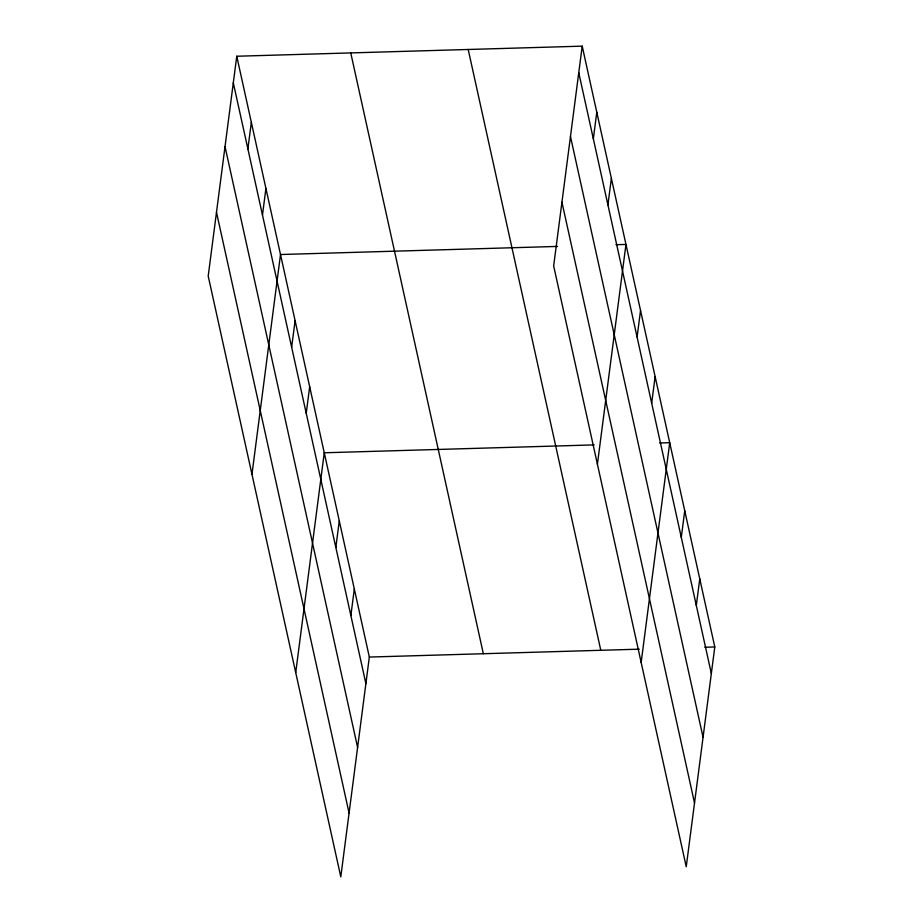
<?xml version="1.0" encoding="UTF-8"?>
<svg xmlns="http://www.w3.org/2000/svg" width="923" height="923" viewBox="0 0 923 923"><rect width="100%" height="100%" fill="white"/><g stroke="black" fill="none" stroke-linecap="round" stroke-linejoin="round"><path stroke-width="1.38" d="M236.761 56.245L208.206 276.035L340.795 876.85L369.338 657.061L236.761 56.245L582.205 46.15L714.794 646.965L686.239 866.755L553.662 265.939L582.205 46.15M247.883 148.915L251.344 122.332M262.478 215.001L265.928 188.419M251.967 474.307L280.511 254.517L557.561 246.418M291.645 347.175L295.095 320.604M306.228 413.262L309.678 386.691M295.718 672.579L324.261 452.778L594.193 444.898M335.834 547.443L339.283 520.872M350.867 615.537L354.317 588.966M593.339 138.819L596.789 112.237M607.922 204.906L611.372 178.324M597.412 464.211L625.956 244.422L615.987 244.71M637.089 337.08L640.539 310.509M651.673 403.166L655.122 376.596M641.162 662.483L669.717 442.682L659.737 442.971M681.289 537.348L684.739 510.777M696.311 605.442L699.761 578.871M369.338 657.061L639.27 649.169M704.814 647.254L714.794 646.965M578.756 72.721L711.333 673.536M570.472 136.489L703.061 737.304M561.945 202.183L694.523 802.987M468.203 49.484L600.792 650.288M350.752 52.911L483.34 653.726M233.3 82.816L365.889 683.631M225.027 146.584L357.605 747.399M216.49 212.278L349.079 813.082"/></g></svg>
